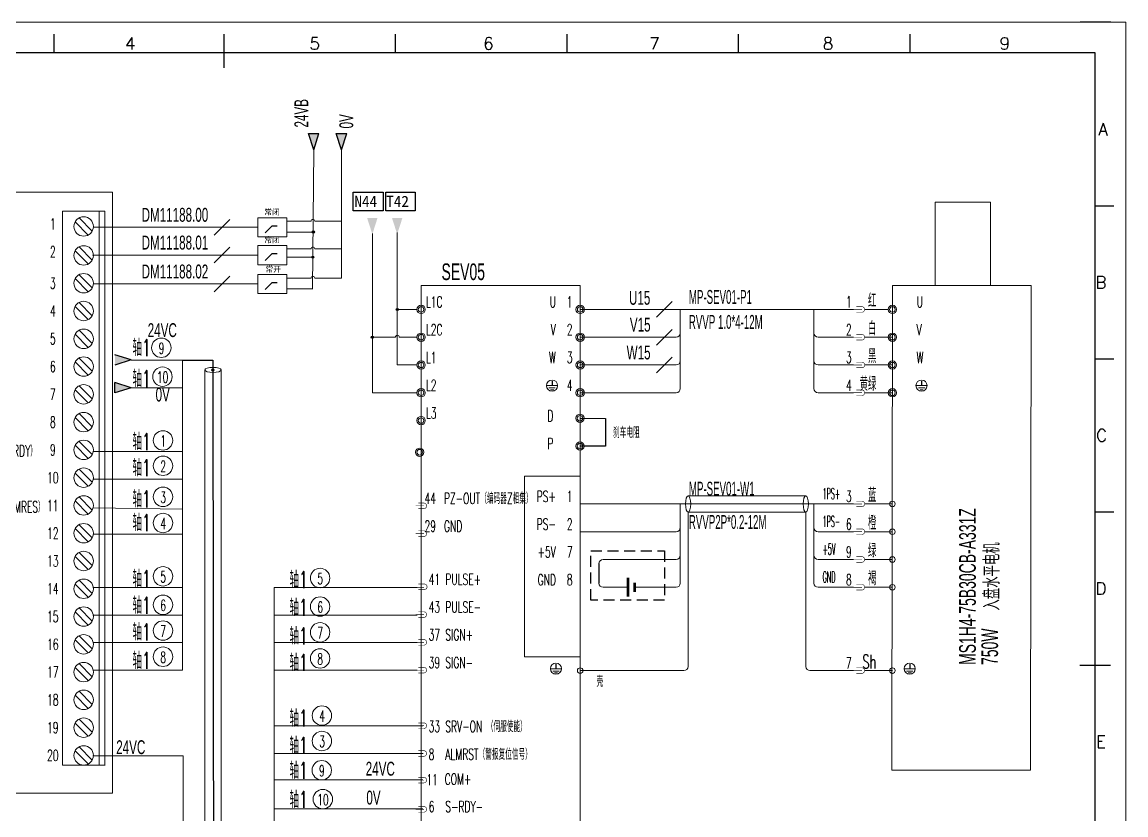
# Model space of a CAD drawing. Header units: millimetres. Extents: x 15130 to 37766, y 5931 to 11073.
# Drawn here: x 23083.1 to 23281.7, y 9840.7 to 9983.5 of the extents above; entities that cross this region are included whole.
import ezdxf
from ezdxf.enums import TextEntityAlignment as Align
from ezdxf.lldxf.tags import DXFTag

# ---------------------------------------------------------------- set-up
doc = ezdxf.new("R2010")
doc.units = ezdxf.units.MM
doc.linetypes.add('DASHED', pattern=[0.75, 0.5, -0.25])
doc.layers.add('1', color=3, linetype='Continuous', lineweight=20)
doc.layers.add('Dimension', color=3, linetype='Continuous', lineweight=13)
for name, color, linetype in [('AE_BOR', 1, 'Continuous'), ('MISC', 2, 'Continuous'), ('SYMS', 7, 'Continuous')]:
    doc.layers.add(name, color=color, linetype=linetype)
doc.styles.add('WD', font='romans.shx', dxfattribs={"bigfont": 'gbcbig.shx'})
doc.styles.add('样式 0', font='')
doc.styles.add('样式 8', font='arial.ttf')
doc.styles.get('样式 0').set_extended_font_data('KaiTi_GB2312')
tags = doc.linetypes.add('ACAD_ISO02W100', pattern=[15, 12, -3]).pattern_tags.tags
tags[6:7] = [DXFTag(74, 4), DXFTag(75, 0), DXFTag(340, '0'), DXFTag(46, 1.0), DXFTag(50, 0.0), DXFTag(44, 0.0), DXFTag(45, 0.0)]
tags[4:5] = [DXFTag(74, 4), DXFTag(75, 0), DXFTag(340, '0'), DXFTag(46, 1.0), DXFTag(50, 0.0), DXFTag(44, 0.0), DXFTag(45, 0.0)]

# ---------------------------------------------------------------- blocks, each defined once
blk = doc.blocks.new('电控横A4')
for p, q in [((292, -5), (5, -5)), ((292, -205), (292, -5))]:
    blk.add_line(p, q)
at = {"layer": 'AE_BOR', "color": 1, "lineweight": 15}
for p, q in [((0, 0), (297, 0)), ((297, 0), (297, -210))]:
    blk.add_line(p, q, dxfattribs=at)
at = {"layer": 'AE_BOR', "lineweight": 30}
blk.add_line((294.53, 0), (289.53, 0), dxfattribs=at)
at = {"layer": 'AE_BOR'}
for p, q in [((122.03, -5), (122.03, -2)), ((149.78, -5), (149.78, -2)), ((177.78, -5), (177.78, -2)), ((205.78, -5), (205.78, -2)), ((233.78, -5), (233.78, -2)), ((261.78, -5), (261.78, -2)), ((292, -30), (295, -30)), ((292, -55), (295, -55)), ((292, -80), (295, -80))]:
    blk.add_line(p, q, dxfattribs=at)
at = {"layer": 'AE_BOR', "color": 2, "lineweight": 30}
for p, q in [((149.78, -7.5), (149.78, -2.5)), ((289.5, -105), (294.5, -105))]:
    blk.add_line(p, q, dxfattribs=at)
at = {"layer": 'AE_BOR', "style": 'WD'}
for s, p in [('4', (134.45, -4.5)), ('5', (164.59, -4.5)), ('6', (192.94, -4.5)), ('7', (220.04, -4.5)), ('8', (248.37, -4.5)), ('9', (277.23, -4.5))]:
    blk.add_text(s, height=2, dxfattribs=at).set_placement(p, align=Align.CENTER)
for s, p in [('A', (294.03, -17.5)), ('B', (293.84, -42.5)), ('C', (293.93, -67.5)), ('D', (293.84, -92.5)), ('E', (293.74, -117.5))]:
    blk.add_text(s, height=2, dxfattribs=at).set_placement(p, align=Align.MIDDLE_RIGHT)
blk = doc.blocks.new('WDDOT')
blk.add_hatch(color=256).paths.add_polyline_path([(0.5, 0, 1), (-0.5, 0, 1)])
blk.add_circle((0, 0), 0.5)

msp = doc.modelspace()

# ---------------------------------------------------------------- hatches: boundary and pattern name
for points in [[(23134.611, 9963.413), (23135.546, 9960.494), (23136.481, 9963.413)], [(23139.611, 9963.413), (23140.546, 9960.494), (23141.481, 9963.413)], [(23145.156, 9948.204), (23146.092, 9945.286), (23147.027, 9948.204)], [(23149.634, 9948.204), (23150.569, 9945.286), (23151.504, 9948.204)], [(23135.658, 9945.679, 1), (23135.265, 9945.679, 1)], [(23135.572, 9941.147, 1), (23135.178, 9941.147, 1)], [(23150.785, 9931.738, 1), (23150.392, 9931.738, 1)], [(23146.299, 9926.736, 1), (23145.906, 9926.736, 1)], [(23102.687, 9922.651), (23099.769, 9921.716), (23099.769, 9923.586)], [(23117.588, 9920.836, 1), (23117.195, 9920.836, 1)], [(23099.769, 9916.716), (23099.769, 9918.586), (23102.687, 9917.651)]]:
    msp.add_hatch(color=256).paths.add_polyline_path(points)

# ---------------------------------------------------------------- linework, layer by layer
for p, q in [((23135.546, 9960.494), (23134.611, 9963.413)), ((23134.611, 9963.413), (23136.481, 9963.413)), ((23135.546, 9960.494), (23136.481, 9963.413)), ((23139.611, 9963.413), (23141.481, 9963.413)), ((23140.546, 9960.494), (23139.611, 9963.413)), ((23140.546, 9960.494), (23141.481, 9963.413)), ((23102.687, 9922.651), (23099.769, 9923.586)), ((23102.687, 9922.651), (23099.769, 9921.716)), ((23099.769, 9916.716), (23099.769, 9918.586)), ((23102.687, 9917.651), (23099.769, 9918.586)), ((23102.687, 9917.651), (23099.769, 9916.716)), ((23178.443, 9918.823), (23178.443, 9918.033)), ((23244.934, 9918.823), (23244.934, 9918.033)), ((23183.496, 9912.145), (23188.082, 9912.075)), ((23188.082, 9912.075), (23188.082, 9907.145)), ((23188.082, 9907.145), (23183.496, 9907.145)), ((23186.874, 9885.976), (23186.874, 9882.476)), ((23179.128, 9867.858), (23179.128, 9867.068)), ((23242.81, 9867.858), (23242.81, 9867.068))]:
    msp.add_line(p, q)
at = {"lineweight": 0}
for p, q in [((23135.349, 9935.463), (23135.546, 9960.494)), ((23140.546, 9937.358), (23140.546, 9960.494)), ((23090.359, 9849.664), (23090.359, 9949.418)), ((23097.923, 9949.418), (23090.359, 9949.418)), ((23096.923, 9849.664), (23096.923, 9949.418)), ((23097.923, 9849.664), (23097.923, 9949.417)), ((23130.72, 9947.613), (23135.056, 9947.613)), ((23135.728, 9947.613), (23140.546, 9947.613)), ((23095.91, 9946.526), (23125.463, 9946.526)), ((23130.72, 9945.666), (23135.546, 9945.666)), ((23095.745, 9941.526), (23125.463, 9941.526)), ((23130.72, 9942.661), (23135.056, 9942.661)), ((23130.72, 9941.147), (23135.382, 9941.147)), ((23135.728, 9942.661), (23140.546, 9942.661)), ((23130.72, 9937.358), (23135.056, 9937.358)), ((23135.728, 9937.358), (23140.546, 9937.358)), ((23095.91, 9936.323), (23125.463, 9936.323)), ((23130.72, 9935.463), (23135.382, 9935.463)), ((23183.496, 9931.742), (23232.693, 9931.742)), ((23201.511, 9917.492), (23201.511, 9931.742)), ((23225.56, 9917.492), (23225.56, 9931.742)), ((23234.693, 9931.742), (23238.935, 9931.742)), ((23183.496, 9926.742), (23200.761, 9926.742)), ((23232.693, 9926.742), (23226.31, 9926.742)), ((23239.685, 9926.742), (23234.693, 9926.742)), ((23102.687, 9922.621), (23111.936, 9922.621)), ((23183.496, 9921.742), (23200.761, 9921.742)), ((23232.693, 9921.742), (23226.31, 9921.742)), ((23239.685, 9921.738), (23234.693, 9921.738)), ((23102.687, 9917.651), (23111.936, 9917.651)), ((23177.549, 9918.026), (23179.338, 9918.026)), ((23177.881, 9917.598), (23179.005, 9917.598)), ((23178.167, 9917.251), (23178.74, 9917.251)), ((23244.039, 9918.026), (23245.828, 9918.026)), ((23244.371, 9917.598), (23245.496, 9917.598)), ((23244.657, 9917.251), (23245.23, 9917.251)), ((23183.496, 9916.742), (23200.761, 9916.742)), ((23232.693, 9916.742), (23226.31, 9916.742)), ((23239.685, 9916.734), (23234.693, 9916.734)), ((23202.941, 9898.19), (23224.102, 9898.192)), ((23232.693, 9896.726), (23183.496, 9896.726)), ((23201.511, 9882.476), (23201.511, 9896.726)), ((23202.92, 9895.261), (23202.92, 9867.468)), ((23202.92, 9895.261), (23224.102, 9895.261)), ((23224.102, 9895.261), (23224.102, 9867.476)), ((23225.56, 9882.476), (23225.56, 9896.726)), ((23239.685, 9896.722), (23234.693, 9896.722)), ((23183.496, 9891.726), (23200.761, 9891.726)), ((23232.693, 9891.726), (23226.31, 9891.726)), ((23239.685, 9891.718), (23234.693, 9891.718)), ((23187.624, 9886.726), (23200.761, 9886.726)), ((23232.693, 9886.726), (23226.31, 9886.726)), ((23239.685, 9886.718), (23234.693, 9886.718)), ((23192.101, 9881.726), (23187.624, 9881.726)), ((23193.297, 9881.726), (23200.761, 9881.726)), ((23232.693, 9881.726), (23226.31, 9881.726)), ((23239.685, 9881.718), (23234.693, 9881.718)), ((23178.234, 9867.061), (23180.023, 9867.061)), ((23178.566, 9866.632), (23179.69, 9866.632)), ((23178.852, 9866.286), (23179.425, 9866.286)), ((23183.496, 9866.718), (23202.17, 9866.718)), ((23232.693, 9866.726), (23224.852, 9866.726)), ((23239.685, 9866.718), (23234.693, 9866.718)), ((23241.916, 9867.061), (23243.704, 9867.061)), ((23242.248, 9866.632), (23243.372, 9866.632)), ((23242.533, 9866.286), (23243.107, 9866.286)), ((23098.016, 9849.664), (23090.359, 9849.664))]:
    msp.add_line(p, q, dxfattribs=at)
at = {"linetype": 'ACAD_ISO02W100'}
for p, q in [((23127.985, 9946.761), (23126.794, 9945.532)), ((23128.993, 9946.758), (23127.985, 9946.761)), ((23127.985, 9941.761), (23126.794, 9940.532)), ((23128.993, 9941.758), (23127.985, 9941.761)), ((23127.985, 9936.558), (23126.794, 9935.329)), ((23128.993, 9936.556), (23127.985, 9936.558))]:
    msp.add_line(p, q, dxfattribs=at)
at = {"color": 0, "linetype": 'Continuous', "lineweight": 13}
for p, q in [((23111.936, 9866.774), (23111.936, 9922.621)), ((23128.412, 9881.68), (23128.412, 9821.69))]:
    msp.add_line(p, q, dxfattribs=at)
at = {"color": 2, "lineweight": 0}
for p, q in [((23115.969, 9816.905), (23115.954, 9920.836)), ((23118.884, 9822.727), (23118.884, 9920.858))]:
    msp.add_line(p, q, dxfattribs=at)
at = {"color": 1, "lineweight": -2}
for points in [[(23142.633, 9952.833), (23148.05, 9952.833), (23148.05, 9949.491), (23142.633, 9949.491)], [(23148.548, 9952.833), (23153.774, 9952.833), (23153.774, 9949.491), (23148.548, 9949.491)]]:
    msp.add_lwpolyline(points, close=True, dxfattribs=at)
at = {"lineweight": 0}
for points in [[(23247.366, 9951.025), (23257.366, 9951.025), (23257.366, 9936.025), (23247.366, 9936.025)], [(23125.463, 9944.8), (23125.463, 9948.252), (23130.72, 9948.252), (23130.72, 9944.8)], [(23125.463, 9939.8), (23125.463, 9943.252), (23130.72, 9943.252), (23130.72, 9939.8)], [(23125.463, 9934.597), (23125.463, 9938.05), (23130.72, 9938.05), (23130.72, 9934.597)], [(23239.685, 9936.025), (23264.685, 9936.025), (23264.568, 9848.774), (23239.568, 9848.774)], [(23183.496, 9901.726), (23173.496, 9901.726), (23173.496, 9869.226), (23183.496, 9869.226)]]:
    msp.add_lwpolyline(points, close=True, dxfattribs=at)
for points in [[(23092.602, 9947.509), (23094.974, 9945.137)], [(23095.681, 9945.844), (23093.309, 9948.216)], [(23095.681, 9940.638), (23093.309, 9943.01)], [(23092.602, 9942.303), (23094.974, 9939.931)], [(23092.602, 9937.283), (23094.974, 9934.911)], [(23095.681, 9935.618), (23093.309, 9937.99)], [(23154.868, 9807.937), (23154.868, 9936.025), (23183.496, 9936.025), (23183.496, 9807.937)], [(23095.681, 9930.618), (23093.309, 9932.99)], [(23092.602, 9932.283), (23094.974, 9929.911)], [(23092.602, 9927.283), (23094.974, 9924.911)], [(23095.681, 9925.618), (23093.309, 9927.99)], [(23095.681, 9920.618), (23093.309, 9922.99)], [(23092.602, 9922.283), (23094.974, 9919.911)], [(23092.602, 9917.283), (23094.974, 9914.911)], [(23095.681, 9915.618), (23093.309, 9917.99)], [(23092.602, 9912.283), (23094.974, 9909.911)], [(23095.681, 9910.618), (23093.309, 9912.99)], [(23092.602, 9907.283), (23094.974, 9904.911)], [(23095.681, 9905.618), (23093.309, 9907.99)], [(23092.602, 9902.283), (23094.974, 9899.911)], [(23095.681, 9900.618), (23093.309, 9902.99)], [(23092.602, 9897.283), (23094.974, 9894.911)], [(23095.681, 9895.618), (23093.309, 9897.99)], [(23092.602, 9892.283), (23094.974, 9889.911)], [(23095.681, 9890.618), (23093.309, 9892.99)], [(23092.602, 9887.283), (23094.974, 9884.911)], [(23095.681, 9885.618), (23093.309, 9887.99)], [(23092.602, 9882.283), (23094.974, 9879.911)], [(23095.681, 9880.618), (23093.309, 9882.99)], [(23095.681, 9875.618), (23093.309, 9877.99)], [(23092.602, 9877.283), (23094.974, 9874.911)], [(23092.602, 9872.283), (23094.974, 9869.911)], [(23095.681, 9870.618), (23093.309, 9872.99)], [(23095.681, 9865.618), (23093.309, 9867.99)], [(23092.602, 9867.283), (23094.974, 9864.911)], [(23092.602, 9862.283), (23094.974, 9859.911)], [(23095.681, 9860.618), (23093.309, 9862.99)], [(23095.681, 9855.618), (23093.309, 9857.99)], [(23092.602, 9857.283), (23094.974, 9854.911)], [(23092.602, 9852.283), (23094.974, 9849.911)], [(23095.681, 9850.618), (23093.309, 9852.99)]]:
    msp.add_lwpolyline(points, dxfattribs=at)
at = {"color": 3, "lineweight": 0, "const_width": 0.1, "flags": 128}
for points in [[(23234.193, 9931.742), (23232.693, 9931.742)], [(23234.193, 9926.742), (23232.693, 9926.742)], [(23234.193, 9921.742), (23232.693, 9921.742)], [(23234.193, 9916.742), (23232.693, 9916.742)], [(23155.368, 9896.376), (23153.868, 9896.376)], [(23234.193, 9896.726), (23232.693, 9896.726)], [(23155.368, 9891.376), (23153.868, 9891.376)], [(23234.193, 9891.726), (23232.693, 9891.726)], [(23234.193, 9886.726), (23232.693, 9886.726)], [(23155.368, 9881.696), (23153.868, 9881.696)], [(23234.193, 9881.726), (23232.693, 9881.726)], [(23155.368, 9876.801), (23153.868, 9876.801)], [(23155.368, 9871.801), (23153.868, 9871.801)], [(23155.368, 9866.801), (23153.868, 9866.801)], [(23234.193, 9866.726), (23232.693, 9866.726)], [(23155.368, 9856.801), (23153.868, 9856.801)], [(23155.368, 9851.797), (23153.868, 9851.797)], [(23155.368, 9847.002), (23153.868, 9847.002)], [(23155.368, 9841.734), (23153.868, 9841.734)]]:
    msp.add_lwpolyline(points, dxfattribs=at)
for points in [[(23233.193, 9932.242), (23234.193, 9932.242, -1), (23234.193, 9931.242), (23233.193, 9931.242)], [(23233.193, 9927.242), (23234.193, 9927.242, -1), (23234.193, 9926.242), (23233.193, 9926.242)], [(23233.193, 9922.242), (23234.193, 9922.242, -1), (23234.193, 9921.242), (23233.193, 9921.242)], [(23233.193, 9917.242), (23234.193, 9917.242, -1), (23234.193, 9916.242), (23233.193, 9916.242)], [(23233.193, 9897.226), (23234.193, 9897.226, -1), (23234.193, 9896.226), (23233.193, 9896.226)], [(23154.368, 9896.876), (23155.368, 9896.876, -1), (23155.368, 9895.876), (23154.368, 9895.876)], [(23154.368, 9891.876), (23155.368, 9891.876, -1), (23155.368, 9890.876), (23154.368, 9890.876)], [(23233.193, 9892.226), (23234.193, 9892.226, -1), (23234.193, 9891.226), (23233.193, 9891.226)], [(23233.193, 9887.226), (23234.193, 9887.226, -1), (23234.193, 9886.226), (23233.193, 9886.226)], [(23154.368, 9882.301), (23155.368, 9882.301, -1.1555316), (23155.368, 9881.301), (23154.368, 9881.301)], [(23233.193, 9882.226), (23234.193, 9882.226, -1), (23234.193, 9881.226), (23233.193, 9881.226)], [(23154.368, 9877.301), (23155.368, 9877.301, -1), (23155.368, 9876.301), (23154.368, 9876.301)], [(23154.368, 9872.301), (23155.368, 9872.301, -1), (23155.368, 9871.301), (23154.368, 9871.301)], [(23154.368, 9867.301), (23155.368, 9867.301, -1), (23155.368, 9866.301), (23154.368, 9866.301)], [(23233.193, 9867.226), (23234.193, 9867.226, -1), (23234.193, 9866.226), (23233.193, 9866.226)], [(23154.368, 9857.301), (23155.368, 9857.301, -1), (23155.368, 9856.301), (23154.368, 9856.301)], [(23154.368, 9852.297), (23155.368, 9852.297, -1), (23155.368, 9851.297), (23154.368, 9851.297)], [(23154.368, 9847.502), (23155.368, 9847.502, -1), (23155.368, 9846.502), (23154.368, 9846.502)], [(23154.368, 9842.234), (23155.368, 9842.234, -1), (23155.368, 9841.234), (23154.368, 9841.234)]]:
    msp.add_lwpolyline(points, format="xyb", dxfattribs=at)
at = {"color": 0, "linetype": 'Continuous', "lineweight": -3}
msp.add_lwpolyline([(23111.936, 9922.621), (23117.378, 9922.621), (23117.507, 9821.69)], dxfattribs=at)
at = {"color": 6, "linetype": 'DASHED', "ltscale": 4}
msp.add_lwpolyline([(23185.414, 9888.288), (23198.7, 9888.288), (23198.7, 9879.389), (23185.414, 9879.389)], close=True, dxfattribs=at)
at = {"color": 3}
for points in [[(23192.101, 9883.424, 0.5, 0.5, 0), (23192.101, 9880.028, 2, 2, 0)], [(23193.297, 9882.575, 0.5, 0.5, 0), (23193.297, 9880.877, 2, 2, 0)]]:
    msp.add_lwpolyline(points, format="xyseb", dxfattribs=at)
at = {"lineweight": 0}
for centre, radius in [((23094.141, 9946.676), 1.75), ((23094.141, 9941.47), 1.75), ((23094.141, 9936.451), 1.75), ((23094.141, 9931.451), 1.75), ((23154.868, 9931.742), 0.75), ((23154.868, 9931.742), 0.5), ((23183.496, 9931.742), 0.75), ((23183.496, 9931.742), 0.5), ((23239.685, 9931.742), 0.75), ((23239.685, 9931.742), 0.5), ((23094.141, 9926.451), 1.75), ((23154.868, 9926.742), 0.75), ((23154.868, 9926.742), 0.5), ((23183.496, 9926.742), 0.75), ((23183.496, 9926.742), 0.5), ((23239.685, 9926.742), 0.75), ((23239.685, 9926.742), 0.5), ((23108.125, 9924.842), 1.75), ((23094.141, 9921.451), 1.75), ((23108.322, 9919.635), 1.75), ((23154.868, 9921.738), 0.75), ((23154.868, 9921.738), 0.5), ((23183.496, 9921.742), 0.75), ((23183.496, 9921.742), 0.5), ((23239.685, 9921.738), 0.75), ((23239.685, 9921.738), 0.5), ((23178.443, 9918.033), 1), ((23244.934, 9918.033), 1), ((23094.141, 9916.451), 1.75), ((23154.868, 9916.738), 0.75), ((23154.868, 9916.738), 0.5), ((23183.496, 9916.742), 0.75), ((23183.496, 9916.742), 0.5), ((23239.685, 9916.734), 0.75), ((23239.685, 9916.734), 0.5), ((23094.141, 9911.451), 1.75), ((23154.868, 9911.734), 0.75), ((23154.868, 9911.734), 0.5), ((23183.462, 9912.145), 0.75), ((23183.462, 9912.145), 0.5), ((23108.42, 9908.158), 1.75), ((23094.141, 9906.451), 1.75), ((23183.462, 9907.145), 0.75), ((23183.462, 9907.145), 0.5), ((23108.42, 9903.589), 1.75), ((23154.618, 9906.033), 0.75), ((23154.618, 9906.033), 0.5), ((23094.141, 9901.451), 1.75), ((23108.42, 9898), 1.75), ((23094.141, 9896.451), 1.75), ((23239.685, 9896.722), 0.5), ((23094.141, 9891.451), 1.75), ((23108.42, 9893.294), 1.75), ((23239.685, 9891.718), 0.5), ((23094.141, 9886.451), 1.75), ((23108.42, 9883.694), 1.75), ((23239.685, 9886.718), 0.5), ((23136.687, 9883.383), 1.75), ((23094.141, 9881.451), 1.75), ((23239.685, 9881.718), 0.5), ((23108.42, 9878.561), 1.75), ((23136.687, 9878.249), 1.75), ((23094.141, 9876.451), 1.75), ((23108.42, 9873.923), 1.75), ((23136.687, 9873.612), 1.75), ((23094.141, 9871.451), 1.75), ((23108.42, 9869.217), 1.75), ((23136.687, 9868.906), 1.75), ((23094.141, 9866.451), 1.75), ((23179.128, 9867.068), 1), ((23242.81, 9867.068), 1), ((23183.496, 9866.718), 0.5), ((23239.685, 9866.718), 0.5), ((23094.141, 9861.451), 1.75), ((23137.022, 9858.618), 1.75), ((23094.141, 9856.451), 1.75), ((23137.022, 9854.05), 1.75), ((23094.141, 9851.451), 1.75), ((23136.987, 9848.783), 1.75), ((23137.184, 9843.577), 1.75)]:
    msp.add_circle(centre, radius, dxfattribs=at)
for centre in [(23135.461, 9945.679), (23135.375, 9941.147), (23150.589, 9931.738), (23146.102, 9926.736), (23117.392, 9920.836)]:
    msp.add_circle(centre, 0.197)
for centre, radius, start, end in [((23135.392, 9947.613), 0.336, 0, 180), ((23135.392, 9942.661), 0.336, 0, 180), ((23135.392, 9937.358), 0.336, 0, 180), ((23150.601, 9926.754), 0.336, 0, 180), ((23200.761, 9927.492), 0.75, 270, 0), ((23226.31, 9927.492), 0.75, 180, 270), ((23200.761, 9922.492), 0.75, 270, 0), ((23226.31, 9922.492), 0.75, 180, 270), ((23200.761, 9917.492), 0.75, 270, 0), ((23226.31, 9917.492), 0.75, 180, 270), ((23200.761, 9892.476), 0.75, 270, 0), ((23226.31, 9892.476), 0.75, 180, 270), ((23200.761, 9887.476), 0.75, 270, 0), ((23226.31, 9887.476), 0.75, 180, 270), ((23187.624, 9885.976), 0.75, 90, 180), ((23187.624, 9882.476), 0.75, 180, 270), ((23200.761, 9882.476), 0.75, 270, 0), ((23226.31, 9882.476), 0.75, 180, 270), ((23202.17, 9867.468), 0.75, 270, 0), ((23224.852, 9867.476), 0.75, 180, 270)]:
    msp.add_arc(centre, radius, start, end, dxfattribs=at)
at = {"color": 2, "lineweight": 0, "extrusion": (0, 0, -1)}
msp.add_ellipse((23117.419, 9920.852), major_axis=(-1.465, 0), ratio=0.3169375, dxfattribs=at)
at = {"lineweight": 0}
msp.add_ellipse((23202.92, 9896.726), major_axis=(0, 1.465), ratio=0.3169375, dxfattribs=at)
at = {"lineweight": 0, "extrusion": (0, 0, -1)}
msp.add_ellipse((23224.102, 9896.726), major_axis=(0, 1.465), ratio=0.3169375, dxfattribs=at)
at = {"layer": '1', "color": 7, "linetype": 'Continuous', "lineweight": 13}
for p, q in [((23150.608, 9931.737), (23154.124, 9931.737)), ((23150.265, 9926.754), (23146.113, 9926.754)), ((23150.937, 9926.754), (23154.146, 9926.754)), ((23095.933, 9906.176), (23111.936, 9906.176)), ((23095.872, 9901.21), (23111.936, 9901.21)), ((23095.872, 9896.042), (23111.936, 9895.802)), ((23095.872, 9891.277), (23111.936, 9891.277)), ((23111.936, 9881.679), (23095.802, 9881.679)), ((23128.412, 9881.68), (23154.137, 9881.68)), ((23111.936, 9876.687), (23095.802, 9876.687)), ((23128.459, 9876.688), (23154.137, 9876.688)), ((23111.936, 9871.771), (23095.802, 9871.771)), ((23128.46, 9871.771), (23154.137, 9871.771)), ((23111.936, 9866.774), (23095.802, 9866.774)), ((23128.412, 9866.774), (23154.137, 9866.774)), ((23155.181, 9856.754), (23128.412, 9856.754)), ((23155.181, 9851.813), (23128.412, 9851.813)), ((23095.779, 9851.344), (23112.029, 9851.344)), ((23112.031, 9851.344), (23112.031, 9811)), ((23155.165, 9847.033), (23128.412, 9847.033)), ((23155.165, 9841.827), (23128.412, 9841.827))]:
    msp.add_line(p, q, dxfattribs=at)
at = {"layer": '1', "color": 0, "linetype": 'Continuous', "lineweight": 13}
msp.add_lwpolyline([(23099.348, 9952.868), (23050.499, 9952.868), (23050.499, 9844.632), (23099.348, 9844.632)], close=True, dxfattribs=at)
at = {"layer": '1', "color": 7, "linetype": 'Continuous', "lineweight": 13}
for points in [[(23146.113, 9945.43), (23146.113, 9916.744), (23154.123, 9916.744)], [(23154.181, 9921.78), (23150.59, 9921.78), (23150.59, 9945.564)]]:
    msp.add_lwpolyline(points, dxfattribs=at)
at = {"layer": 'Dimension', "lineweight": 0}
for p, q in [((23117.634, 9945.112), (23120.463, 9947.94)), ((23117.634, 9940.112), (23120.463, 9942.94)), ((23117.634, 9934.909), (23120.463, 9937.737)), ((23197.236, 9930.328), (23200.064, 9933.156)), ((23197.236, 9925.328), (23200.064, 9928.156)), ((23197.236, 9920.328), (23200.064, 9923.156))]:
    msp.add_line(p, q, dxfattribs=at)

# ---------------------------------------------------------------- block references
at = {"xscale": 1.1025, "yscale": 1.1025, "zscale": 1.1025}
msp.add_blockref('电控横A4', (22954.273, 9983.476), dxfattribs=at)
at = {"layer": 'SYMS', "color": 0, "lineweight": -3, "xscale": 0.25, "yscale": 0.25, "zscale": 0.25, "rotation": 90}
for p in [(23135.461, 9945.679), (23135.375, 9941.147), (23150.589, 9931.738), (23146.102, 9926.736), (23117.392, 9920.836)]:
    msp.add_blockref('WDDOT', p, dxfattribs=at)
at = {"layer": 'SYMS', "lineweight": -3, "xscale": 0.25, "yscale": 0.25, "zscale": 0.25, "rotation": 90}
for p in [(23135.461, 9945.679), (23135.375, 9941.147), (23150.589, 9931.738), (23146.102, 9926.736), (23117.392, 9920.836)]:
    msp.add_blockref('WDDOT', p, dxfattribs=at)

# ---------------------------------------------------------------- texts
at = {"lineweight": 0, "style": 'WD', "width": 0.6}
for s, height, p in [('1', 2, (23088.591, 9947.136)), ('2', 2, (23088.591, 9942.136)), ('3', 2, (23088.591, 9936.451)), ('4', 2, (23088.591, 9931.451)), ('5', 2, (23088.591, 9926.451)), ('轴1', 3, (23104.554, 9925.003)), ('9', 2, (23108.152, 9924.745)), ('6', 2, (23088.591, 9921.451)), ('轴1', 3, (23104.554, 9919.431)), ('10', 2, (23108.348, 9919.539)), ('7', 2, (23088.591, 9916.451)), ('8', 2, (23088.591, 9911.451)), ('轴1', 3, (23104.554, 9908.066)), ('轴1 伺服准备好（SVRDY）', 2, (23077.489, 9906.384)), ('9', 2, (23088.591, 9906.451)), ('1', 2, (23108.447, 9908.061)), ('轴1', 3, (23104.554, 9903.368)), ('2', 2, (23108.447, 9903.492)), ('10', 2, (23088.591, 9901.451)), ('轴1', 3, (23104.554, 9897.753)), ('轴1 报警复位（ALAMRES）', 2, (23078.475, 9896.299)), ('11', 2, (23088.591, 9896.451)), ('3', 2, (23108.447, 9897.904)), ('轴1', 3, (23104.554, 9893.491)), ('4', 2, (23108.447, 9893.197)), ('12', 2, (23088.591, 9891.451)), ('13', 2, (23088.591, 9886.451)), ('轴1', 3, (23104.554, 9883.414)), ('5', 2, (23108.447, 9883.598)), ('轴1', 3, (23132.817, 9883.229)), ('5', 2, (23136.714, 9883.286)), ('14', 2, (23088.591, 9881.451)), ('轴1', 3, (23104.554, 9878.606)), ('6', 2, (23108.447, 9878.464)), ('轴1', 3, (23132.817, 9878.218)), ('15', 2, (23088.591, 9876.451)), ('6', 2, (23136.714, 9878.152)), ('轴1', 3, (23104.554, 9873.799)), ('7', 2, (23108.447, 9873.827)), ('轴1', 3, (23132.817, 9873.094)), ('7', 2, (23136.714, 9873.515)), ('16', 2, (23088.591, 9871.451)), ('轴1', 3, (23104.554, 9868.663)), ('8', 2, (23108.447, 9869.12)), ('轴1', 3, (23132.817, 9868.305)), ('8', 2, (23136.714, 9868.809)), ('17', 2, (23088.591, 9866.451)), ('18', 2, (23088.591, 9861.451)), ('轴1', 3, (23132.817, 9858.282)), ('4', 2, (23137.049, 9858.521)), ('19', 2, (23088.591, 9856.451)), ('轴1', 3, (23132.817, 9853.381)), ('3', 2, (23137.049, 9853.953)), ('20', 2, (23088.591, 9851.451)), ('轴1', 3, (23132.817, 9848.873)), ('9', 2, (23137.014, 9848.686)), ('轴1', 3, (23132.817, 9843.639)), ('10', 2, (23137.21, 9843.48))]:
    msp.add_text(s, height=height, dxfattribs=at).set_placement(p, align=Align.MIDDLE)
for s, p in [('L1C', (23155.736, 9932.092)), ('1', (23231.332, 9932.1)), ('U', (23244.053, 9932.092)), ('L2C', (23155.736, 9927.092)), ('2', (23231.332, 9927.1)), ('V', (23244.053, 9927.092)), ('L1', (23155.736, 9922.088)), ('3', (23231.332, 9922.096)), ('W', (23244.053, 9922.088)), ('L2', (23155.736, 9917.088)), ('4', (23231.332, 9917.092)), ('L3', (23155.736, 9912.084)), ('刹车电阻', (23189.417, 9908.596)), ('44', (23155.486, 9896.726)), ('PZ-OUT（编码器Z相集）', (23158.986, 9896.726)), ('3', (23231.332, 9897.08)), ('29', (23155.486, 9891.726)), ('GND', (23158.986, 9891.726)), ('6', (23231.332, 9892.076)), ('9', (23231.332, 9887.076)), ('41', (23156.236, 9882.151)), ('PULSE+', (23159.236, 9882.151)), ('8', (23231.332, 9882.076)), ('43', (23156.236, 9877.151)), ('PULSE-', (23159.236, 9877.151)), ('37', (23156.236, 9872.151)), ('SIGN+', (23159.236, 9872.151)), ('39', (23156.236, 9867.151)), ('SIGN-', (23159.236, 9867.151)), ('7', (23231.332, 9867.076)), ('33', (23156.236, 9855.663)), ('SRV-ON （伺服使能）', (23159.236, 9855.663)), ('8', (23156.236, 9850.659)), ('ALMRST（警报复位信号） ', (23159.236, 9850.659)), ('11', (23155.83, 9846.076)), ('COM+', (23159.125, 9846.185)), ('6', (23156.236, 9841.228)), ('S-RDY-', (23159.236, 9841.228))]:
    msp.add_text(s, height=2, dxfattribs=at).set_placement(p)
for s, height, p in [('U', 2, (23179.128, 9932.092)), ('1', 2, (23182.128, 9932.1)), ('红', 2.5, (23236.797, 9932.092)), ('V', 2, (23179.128, 9927.092)), ('2', 2, (23182.128, 9927.1)), ('白', 2.5, (23236.797, 9927.092)), ('W', 2, (23179.128, 9922.092)), ('3', 2, (23182.128, 9922.096)), ('黑', 2.5, (23236.797, 9922.088)), ('4', 2, (23182.128, 9917.092)), ('黄绿', 2.5, (23236.797, 9917.088)), ('D', 2, (23178.687, 9911.585)), ('P', 2, (23178.687, 9906.585)), ('Sh', 2.5, (23236.797, 9867.072))]:
    msp.add_text(s, height=height, dxfattribs=at).set_placement(p, align=Align.RIGHT)
at = {"color": 6, "lineweight": 0, "style": 'WD', "width": 0.4}
for s, p in [('1PS+', (23227.13, 9897.572)), ('1PS-', (23227.13, 9892.572)), ('+5V', (23227.13, 9887.572)), ('GND', (23227.13, 9882.572))]:
    msp.add_text(s, height=2, dxfattribs=at).set_placement(p)
at = {"color": 6, "lineweight": 0, "style": 'WD', "width": 0.6}
for s, height, p in [('蓝', 2.5, (23236.797, 9897.072)), ('PS+', 2, (23179.128, 9897.076)), ('1', 2, (23182.128, 9897.076)), ('PS-', 2, (23179.128, 9892.076)), ('2', 2, (23182.128, 9892.076)), ('橙', 2.5, (23236.797, 9892.072)), ('绿', 2.5, (23236.797, 9887.072)), ('+5V', 2, (23179.128, 9887.076)), ('7', 2, (23182.128, 9887.076)), ('GND', 2, (23179.128, 9882.072)), ('8', 2, (23182.128, 9882.072)), ('褐', 2.5, (23236.797, 9882.072)), ('壳', 2, (23187.631, 9863.79))]:
    msp.add_text(s, height=height, dxfattribs=at).set_placement(p, align=Align.RIGHT)
at = {"layer": 'Dimension', "lineweight": 0, "style": '样式 8', "width": 0.6}
for s, height, p in [('24VB', 2.5, (23134.562, 9964.494)), ('0V', 2.5, (23142.654, 9964.327)), ('750W', 3, (23258.703, 9867.733))]:
    msp.add_text(s, height=height, rotation=90, dxfattribs=at).set_placement(p)
at = {"layer": 'Dimension', "color": 6, "lineweight": 0, "style": '样式 8', "width": 0.6}
for s, p in [('DM11188.00', (23116.564, 9947.526)), ('DM11188.01', (23116.564, 9942.526)), ('DM11188.02', (23116.564, 9937.323))]:
    msp.add_text(s, height=2.5, dxfattribs=at).set_placement(p, align=Align.RIGHT)
at = {"layer": 'Dimension', "lineweight": 0, "style": '样式 8', "width": 0.6}
for s, height, p in [('SEV05', 3, (23158.542, 9937.025)), ('24VC', 2.5, (23100, 9851.68)), ('24VC', 2.5, (23144.905, 9847.802)), ('0V', 2.5, (23145.02, 9842.605))]:
    msp.add_text(s, height=height, dxfattribs=at).set_placement(p)
for s, p in [('U15', (23196.124, 9932.581)), ('V15', (23196.166, 9927.742)), ('W15', (23196.166, 9922.742))]:
    msp.add_text(s, height=2.5, dxfattribs=at).set_placement(p, align=Align.RIGHT)
at = {"layer": 'Dimension', "color": 3, "lineweight": 0, "style": '样式 8', "width": 0.5}
for s, p in [('MP-SEV01-P1', (23203.056, 9932.742)), ('MP-SEV01-W1', (23203.056, 9898.226))]:
    msp.add_text(s, height=2.5, dxfattribs=at).set_placement(p)
at = {"layer": 'Dimension', "color": 3, "lineweight": 0, "style": '样式 8', "width": 0.6}
for s, p in [('24VC', (23110.909, 9926.764)), ('0V', (23109.65, 9915.167))]:
    msp.add_text(s, height=2.5, dxfattribs=at).set_placement(p, align=Align.RIGHT)
at = {"layer": 'Dimension', "color": 1, "lineweight": 0, "style": '样式 8', "width": 0.5}
for s, p in [('RVVP 1.0*4-12M', (23203.056, 9930.742)), ('RVVP2P*0.2-12M', (23203.056, 9894.726))]:
    msp.add_text(s, height=2.5, dxfattribs=at).set_placement(p, align=Align.TOP_LEFT)
at = {"layer": 'Dimension', "color": 6, "lineweight": 0, "style": '样式 8', "width": 0.6}
msp.add_text('MS1H4-75B30CB-A331Z', height=3, rotation=90, dxfattribs=at).set_placement((23254.703, 9867.733))
at = {"layer": 'Dimension', "color": 3, "lineweight": 0, "style": '样式 8', "width": 0.6}
msp.add_text('入盘水平电机', height=2.5, rotation=90, dxfattribs=at).set_placement((23258.738, 9877.533))
at = {"layer": 'MISC', "color": 3, "attachment_point": 1, "style": '样式 0'}
for s, insert, char_height, width in [('N44', (23142.873, 9952.194), 2, 5.01683), ('T42', (23148.597, 9952.194), 2, 5.01683), ('{\\fSimSun|b0|i0|c134|p2;常闭}', (23126.646, 9949.774), 1, 6.35251), ('{\\fSimSun|b0|i0|c134|p2;常闭}', (23126.646, 9944.774), 1, 6.35251), ('{\\fSimSun|b0|i0|c134|p2;常开}', (23126.86, 9939.495), 1, 6.35251)]:
    msp.add_mtext(s, dxfattribs=dict(at, insert=insert, char_height=char_height, width=width))

doc.saveas('drawing.dxf')
